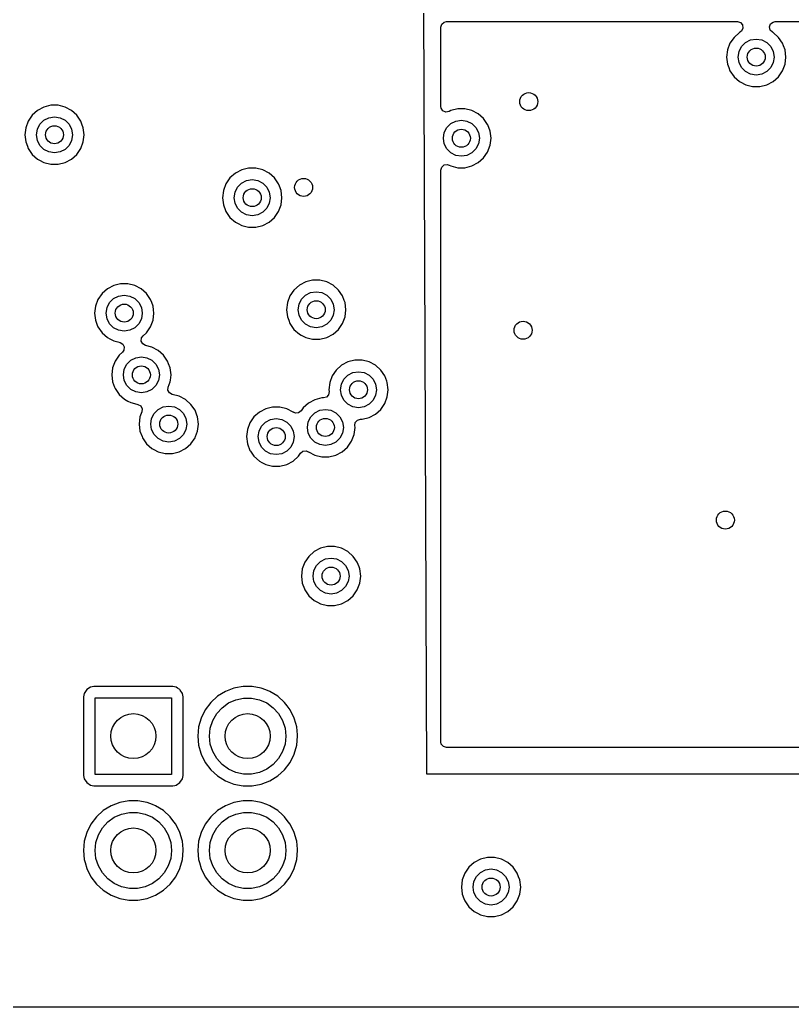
# Model space of a CAD drawing. Extents: x 4.69 to 7.16, y -3.99 to -2.59.
# Drawn here: x 5.881 to 6.557, y -3.987 to -3.123 of the extents above; entities that cross this region are included whole.
import ezdxf

# ---------------------------------------------------------------- set-up
doc = ezdxf.new("R2010")
doc.units = 0
doc.header["$MEASUREMENT"] = 0
doc.layers.add('BLACK', color=7, linetype='CONTINUOUS')

msp = doc.modelspace()

# ---------------------------------------------------------------- linework, layer by layer
at = {"layer": 'BLACK', "linetype": 'CONTINUOUS'}
for p, q in [((6.234, -3.112), (6.23653, -3.783)), ((6.24979, -3.12728), (6.2519, -3.12545)), ((6.2519, -3.12545), (6.25396, -3.125)), ((6.25396, -3.125), (6.50849, -3.125)), ((6.50849, -3.125), (6.51117, -3.12579)), ((6.51117, -3.12579), (6.513, -3.1279)), ((6.53749, -3.12705), (6.5397, -3.12534)), ((6.5397, -3.12534), (6.54151, -3.125)), ((6.54151, -3.125), (6.66604, -3.125)), ((6.249, -3.12996), (6.24979, -3.12728)), ((6.249, -3.19914), (6.249, -3.12996)), ((6.51025, -3.13464), (6.50557, -3.13879)), ((6.51028, -3.13462), (6.51025, -3.13464)), ((6.5108, -3.13435), (6.51028, -3.13462)), ((6.51224, -3.13321), (6.5108, -3.13435)), ((6.5134, -3.13067), (6.51224, -3.13321)), ((6.513, -3.1279), (6.5134, -3.13067)), ((6.53655, -3.12969), (6.53749, -3.12705)), ((6.53719, -3.13241), (6.53655, -3.12969)), ((6.5392, -3.13435), (6.53719, -3.13241)), ((6.53975, -3.13464), (6.5392, -3.13435)), ((6.54443, -3.13879), (6.53975, -3.13464)), ((6.50202, -3.14394), (6.4998, -3.14979)), ((6.50557, -3.13879), (6.50202, -3.14394)), ((6.50202, -3.14394), (6.50202, -3.14394)), ((6.51226, -3.14674), (6.51574, -3.14326)), ((6.51574, -3.14326), (6.52013, -3.14102)), ((6.52013, -3.14102), (6.525, -3.14025)), ((6.525, -3.14025), (6.52987, -3.14102)), ((6.52987, -3.14102), (6.53426, -3.14326)), ((6.53426, -3.14326), (6.53774, -3.14674)), ((6.54798, -3.14394), (6.54443, -3.13879)), ((6.54882, -3.14614), (6.54798, -3.14394)), ((6.4998, -3.14979), (6.49904, -3.156)), ((6.50925, -3.156), (6.51002, -3.15113)), ((6.51002, -3.15113), (6.51226, -3.14674)), ((6.53774, -3.14674), (6.53998, -3.15113)), ((6.53998, -3.15113), (6.54075, -3.156)), ((6.5502, -3.14979), (6.54882, -3.14614)), ((6.55096, -3.156), (6.5502, -3.14979)), ((6.49904, -3.156), (6.49904, -3.156)), ((6.49904, -3.156), (6.4998, -3.16221)), ((6.51002, -3.16087), (6.50925, -3.156)), ((6.51226, -3.16526), (6.51002, -3.16087)), ((6.53998, -3.16087), (6.53774, -3.16526)), ((6.54075, -3.156), (6.53998, -3.16087)), ((6.5502, -3.16221), (6.55096, -3.156)), ((6.55096, -3.156), (6.55096, -3.156)), ((6.4998, -3.16221), (6.50091, -3.16516)), ((6.50091, -3.16516), (6.50202, -3.16806)), ((6.50202, -3.16806), (6.50557, -3.17321)), ((6.51574, -3.16874), (6.51226, -3.16526)), ((6.52013, -3.17098), (6.51574, -3.16874)), ((6.53426, -3.16874), (6.52987, -3.17098)), ((6.53774, -3.16526), (6.53426, -3.16874)), ((6.54443, -3.17321), (6.54798, -3.16806)), ((6.54798, -3.16806), (6.5502, -3.16221)), ((6.5502, -3.16221), (6.5502, -3.16221)), ((6.5502, -3.16221), (6.5502, -3.16221)), ((6.50557, -3.17321), (6.51025, -3.17736)), ((6.51025, -3.17736), (6.51025, -3.17736)), ((6.51025, -3.17736), (6.51025, -3.17736)), ((6.51025, -3.17736), (6.51107, -3.17779)), ((6.51107, -3.17779), (6.5158, -3.18027)), ((6.525, -3.17175), (6.52013, -3.17098)), ((6.52987, -3.17098), (6.525, -3.17175)), ((6.5342, -3.18027), (6.53975, -3.17736)), ((6.53975, -3.17736), (6.54443, -3.17321)), ((6.5158, -3.18027), (6.52187, -3.18177)), ((6.52187, -3.18177), (6.52187, -3.18177)), ((6.52187, -3.18177), (6.52813, -3.18177)), ((6.52813, -3.18177), (6.5342, -3.18027)), ((6.52813, -3.18177), (6.52813, -3.18177)), ((5.89625, -3.20264), (5.89157, -3.20679)), ((5.9018, -3.19973), (5.89625, -3.20264)), ((5.89625, -3.20264), (5.89625, -3.20264)), ((5.90787, -3.19823), (5.9018, -3.19973)), ((5.9018, -3.19973), (5.9018, -3.19973)), ((5.91413, -3.19823), (5.90787, -3.19823)), ((5.90787, -3.19823), (5.90787, -3.19823)), ((5.9202, -3.19973), (5.91413, -3.19823)), ((5.91413, -3.19823), (5.91413, -3.19823)), ((5.92575, -3.20264), (5.9202, -3.19973)), ((5.9202, -3.19973), (5.9202, -3.19973)), ((5.9202, -3.19973), (5.9202, -3.19973)), ((5.9202, -3.19973), (5.9202, -3.19973)), ((5.9202, -3.19973), (5.9202, -3.19973)), ((5.93043, -3.20679), (5.92575, -3.20264)), ((5.92575, -3.20264), (5.92575, -3.20264)), ((5.92575, -3.20264), (5.92575, -3.20264)), ((6.24928, -3.2008), (6.249, -3.19914)), ((6.25092, -3.20306), (6.24928, -3.2008)), ((6.25353, -3.20408), (6.25092, -3.20306)), ((6.25627, -3.20353), (6.25353, -3.20408)), ((6.2578, -3.20273), (6.25627, -3.20353)), ((6.26387, -3.20123), (6.2578, -3.20273)), ((6.2578, -3.20273), (6.2578, -3.20273)), ((6.27013, -3.20123), (6.26387, -3.20123)), ((6.26387, -3.20123), (6.26387, -3.20123)), ((6.2762, -3.20273), (6.27013, -3.20123)), ((6.27013, -3.20123), (6.27013, -3.20123)), ((6.28175, -3.20564), (6.2762, -3.20273)), ((6.2762, -3.20273), (6.2762, -3.20273)), ((6.2762, -3.20273), (6.2762, -3.20273)), ((6.2762, -3.20273), (6.2762, -3.20273)), ((6.2762, -3.20273), (6.2762, -3.20273)), ((5.88802, -3.21194), (5.8858, -3.21779)), ((5.89157, -3.20679), (5.88802, -3.21194)), ((5.88802, -3.21194), (5.88802, -3.21194)), ((5.89826, -3.21474), (5.90174, -3.21126)), ((5.90174, -3.21126), (5.90613, -3.20902)), ((5.90613, -3.20902), (5.911, -3.20825)), ((5.911, -3.20825), (5.91587, -3.20902)), ((5.91587, -3.20902), (5.92026, -3.21126)), ((5.92026, -3.21126), (5.92374, -3.21474)), ((5.93398, -3.21194), (5.93043, -3.20679)), ((5.93502, -3.21466), (5.93398, -3.21194)), ((6.25774, -3.21426), (6.26213, -3.21202)), ((6.26213, -3.21202), (6.267, -3.21125)), ((6.267, -3.21125), (6.27187, -3.21202)), ((6.27187, -3.21202), (6.27626, -3.21426)), ((6.28643, -3.20979), (6.28175, -3.20564)), ((6.28175, -3.20564), (6.28175, -3.20564)), ((6.28175, -3.20564), (6.28175, -3.20564)), ((6.28998, -3.21494), (6.28643, -3.20979)), ((5.8858, -3.21779), (5.88504, -3.224)), ((5.89525, -3.224), (5.89602, -3.21913)), ((5.89602, -3.21913), (5.89826, -3.21474)), ((5.92374, -3.21474), (5.92598, -3.21913)), ((5.92598, -3.21913), (5.92675, -3.224)), ((5.9362, -3.21779), (5.93502, -3.21466)), ((5.93696, -3.224), (5.9362, -3.21779)), ((6.25202, -3.22213), (6.25426, -3.21774)), ((6.25426, -3.21774), (6.25774, -3.21426)), ((6.27626, -3.21426), (6.27974, -3.21774)), ((6.27974, -3.21774), (6.28198, -3.22213)), ((6.29016, -3.21541), (6.28998, -3.21494)), ((6.2922, -3.22079), (6.29016, -3.21541)), ((6.29296, -3.227), (6.2922, -3.22079)), ((5.88504, -3.224), (5.88504, -3.224)), ((5.88504, -3.224), (5.8858, -3.23021)), ((5.8858, -3.23021), (5.88726, -3.23408)), ((5.89602, -3.22887), (5.89525, -3.224)), ((5.89826, -3.23326), (5.89602, -3.22887)), ((5.92598, -3.22887), (5.92374, -3.23326)), ((5.92675, -3.224), (5.92598, -3.22887)), ((5.93398, -3.23606), (5.9362, -3.23021)), ((5.9362, -3.23021), (5.93696, -3.224)), ((5.9362, -3.23021), (5.9362, -3.23021)), ((5.9362, -3.23021), (5.9362, -3.23021)), ((5.93696, -3.224), (5.93696, -3.224)), ((6.25125, -3.227), (6.25202, -3.22213)), ((6.25202, -3.23187), (6.25125, -3.227)), ((6.28198, -3.22213), (6.28275, -3.227)), ((6.28275, -3.227), (6.28198, -3.23187)), ((6.2922, -3.23321), (6.29296, -3.227)), ((6.29296, -3.227), (6.29296, -3.227)), ((5.88726, -3.23408), (5.88802, -3.23606)), ((5.88802, -3.23606), (5.89157, -3.24121)), ((5.90174, -3.23674), (5.89826, -3.23326)), ((5.90613, -3.23898), (5.90174, -3.23674)), ((5.911, -3.23975), (5.90613, -3.23898)), ((5.91587, -3.23898), (5.911, -3.23975)), ((5.92026, -3.23674), (5.91587, -3.23898)), ((5.92374, -3.23326), (5.92026, -3.23674)), ((5.93043, -3.24121), (5.93398, -3.23606)), ((6.25426, -3.23626), (6.25202, -3.23187)), ((6.25774, -3.23974), (6.25426, -3.23626)), ((6.27974, -3.23626), (6.27626, -3.23974)), ((6.28198, -3.23187), (6.27974, -3.23626)), ((6.28643, -3.24421), (6.28998, -3.23906)), ((6.28998, -3.23906), (6.2922, -3.23321)), ((6.2922, -3.23321), (6.2922, -3.23321)), ((6.2922, -3.23321), (6.2922, -3.23321)), ((5.89157, -3.24121), (5.89625, -3.24536)), ((5.89625, -3.24536), (5.89625, -3.24536)), ((5.89625, -3.24536), (5.89625, -3.24536)), ((5.89625, -3.24536), (5.89792, -3.24623)), ((5.89792, -3.24623), (5.9018, -3.24827)), ((5.9202, -3.24827), (5.92575, -3.24536)), ((5.92575, -3.24536), (5.93043, -3.24121)), ((6.26213, -3.24198), (6.25774, -3.23974)), ((6.267, -3.24275), (6.26213, -3.24198)), ((6.27187, -3.24198), (6.267, -3.24275)), ((6.27626, -3.23974), (6.27187, -3.24198)), ((6.28175, -3.24836), (6.28643, -3.24421)), ((5.9018, -3.24827), (5.90787, -3.24977)), ((5.90787, -3.24977), (5.90787, -3.24977)), ((5.90787, -3.24977), (5.91413, -3.24977)), ((5.91413, -3.24977), (5.9202, -3.24827)), ((5.91413, -3.24977), (5.91413, -3.24977)), ((6.0748, -3.25473), (6.06925, -3.25764)), ((6.08087, -3.25323), (6.0748, -3.25473)), ((6.0748, -3.25473), (6.0748, -3.25473)), ((6.08713, -3.25323), (6.08087, -3.25323)), ((6.08087, -3.25323), (6.08087, -3.25323)), ((6.0932, -3.25473), (6.08713, -3.25323)), ((6.08713, -3.25323), (6.08713, -3.25323)), ((6.09875, -3.25764), (6.0932, -3.25473)), ((6.0932, -3.25473), (6.0932, -3.25473)), ((6.0932, -3.25473), (6.0932, -3.25473)), ((6.0932, -3.25473), (6.0932, -3.25473)), ((6.0932, -3.25473), (6.0932, -3.25473)), ((6.249, -3.25486), (6.24979, -3.25218)), ((6.249, -3.75504), (6.249, -3.25486)), ((6.24979, -3.25218), (6.2519, -3.25035)), ((6.2519, -3.25035), (6.25467, -3.24995)), ((6.25467, -3.24995), (6.25627, -3.25047)), ((6.25627, -3.25047), (6.2578, -3.25127)), ((6.2578, -3.25127), (6.26387, -3.25277)), ((6.26387, -3.25277), (6.26387, -3.25277)), ((6.26387, -3.25277), (6.27013, -3.25277)), ((6.27013, -3.25277), (6.2762, -3.25127)), ((6.27013, -3.25277), (6.27013, -3.25277)), ((6.2762, -3.25127), (6.28175, -3.24836)), ((6.06457, -3.26179), (6.06102, -3.26694)), ((6.06925, -3.25764), (6.06457, -3.26179)), ((6.06925, -3.25764), (6.06925, -3.25764)), ((6.07474, -3.26626), (6.07913, -3.26402)), ((6.07913, -3.26402), (6.084, -3.26325)), ((6.084, -3.26325), (6.08887, -3.26402)), ((6.08887, -3.26402), (6.09326, -3.26626)), ((6.10343, -3.26179), (6.09875, -3.25764)), ((6.09875, -3.25764), (6.09875, -3.25764)), ((6.09875, -3.25764), (6.09875, -3.25764)), ((6.10698, -3.26694), (6.10343, -3.26179)), ((6.0588, -3.27279), (6.05804, -3.279)), ((6.06102, -3.26694), (6.0588, -3.27279)), ((6.06102, -3.26694), (6.06102, -3.26694)), ((6.06902, -3.27413), (6.07126, -3.26974)), ((6.07126, -3.26974), (6.07474, -3.26626)), ((6.09326, -3.26626), (6.09674, -3.26974)), ((6.09674, -3.26974), (6.09898, -3.27413)), ((6.10775, -3.26896), (6.10698, -3.26694)), ((6.1092, -3.27279), (6.10775, -3.26896)), ((6.10996, -3.279), (6.1092, -3.27279)), ((6.05804, -3.279), (6.05804, -3.279)), ((6.05804, -3.279), (6.0588, -3.28521)), ((6.06825, -3.279), (6.06902, -3.27413)), ((6.06902, -3.28387), (6.06825, -3.279)), ((6.09898, -3.27413), (6.09975, -3.279)), ((6.09975, -3.279), (6.09898, -3.28387)), ((6.1092, -3.28521), (6.10996, -3.279)), ((6.10996, -3.279), (6.10996, -3.279)), ((6.0588, -3.28521), (6.06071, -3.29026)), ((6.06071, -3.29026), (6.06102, -3.29106)), ((6.06102, -3.29106), (6.06457, -3.29621)), ((6.07126, -3.28826), (6.06902, -3.28387)), ((6.07474, -3.29174), (6.07126, -3.28826)), ((6.09674, -3.28826), (6.09326, -3.29174)), ((6.09898, -3.28387), (6.09674, -3.28826)), ((6.10343, -3.29621), (6.10698, -3.29106)), ((6.10698, -3.29106), (6.1092, -3.28521)), ((6.1092, -3.28521), (6.1092, -3.28521)), ((6.1092, -3.28521), (6.1092, -3.28521)), ((6.06457, -3.29621), (6.06925, -3.30036)), ((6.07913, -3.29398), (6.07474, -3.29174)), ((6.084, -3.29475), (6.07913, -3.29398)), ((6.08887, -3.29398), (6.084, -3.29475)), ((6.09326, -3.29174), (6.08887, -3.29398)), ((6.09875, -3.30036), (6.10343, -3.29621)), ((6.06925, -3.30036), (6.06925, -3.30036)), ((6.06925, -3.30036), (6.06925, -3.30036)), ((6.06925, -3.30036), (6.07169, -3.30164)), ((6.07169, -3.30164), (6.0748, -3.30327)), ((6.0748, -3.30327), (6.08087, -3.30477)), ((6.08087, -3.30477), (6.08087, -3.30477)), ((6.08087, -3.30477), (6.08713, -3.30477)), ((6.08713, -3.30477), (6.0932, -3.30327)), ((6.08713, -3.30477), (6.08713, -3.30477)), ((6.0932, -3.30327), (6.09875, -3.30036)), ((6.13687, -3.35123), (6.1308, -3.35273)), ((6.14313, -3.35123), (6.13687, -3.35123)), ((6.13687, -3.35123), (6.13687, -3.35123)), ((6.1492, -3.35273), (6.14313, -3.35123)), ((6.14313, -3.35123), (6.14313, -3.35123)), ((5.95727, -3.35864), (5.95258, -3.36279)), ((5.96281, -3.35573), (5.95727, -3.35864)), ((5.95727, -3.35864), (5.95727, -3.35864)), ((5.96888, -3.35423), (5.96281, -3.35573)), ((5.96281, -3.35573), (5.96281, -3.35573)), ((5.97514, -3.35423), (5.96888, -3.35423)), ((5.96888, -3.35423), (5.96888, -3.35423)), ((5.98122, -3.35573), (5.97514, -3.35423)), ((5.97514, -3.35423), (5.97514, -3.35423)), ((5.98676, -3.35864), (5.98122, -3.35573)), ((5.98122, -3.35573), (5.98122, -3.35573)), ((5.98122, -3.35573), (5.98122, -3.35573)), ((5.98122, -3.35573), (5.98122, -3.35573)), ((5.98122, -3.35573), (5.98122, -3.35573)), ((5.99144, -3.36279), (5.98676, -3.35864)), ((5.98676, -3.35864), (5.98676, -3.35864)), ((5.98676, -3.35864), (5.98676, -3.35864)), ((6.12057, -3.35979), (6.11702, -3.36494)), ((6.12525, -3.35564), (6.12057, -3.35979)), ((6.1308, -3.35273), (6.12525, -3.35564)), ((6.12525, -3.35564), (6.12525, -3.35564)), ((6.1308, -3.35273), (6.1308, -3.35273)), ((6.15475, -3.35564), (6.1492, -3.35273)), ((6.1492, -3.35273), (6.1492, -3.35273)), ((6.1492, -3.35273), (6.1492, -3.35273)), ((6.1492, -3.35273), (6.1492, -3.35273)), ((6.1492, -3.35273), (6.1492, -3.35273)), ((6.15943, -3.35979), (6.15475, -3.35564)), ((6.15475, -3.35564), (6.15475, -3.35564)), ((6.15475, -3.35564), (6.15475, -3.35564)), ((6.16298, -3.36494), (6.15943, -3.35979)), ((5.94903, -3.36794), (5.94681, -3.37379)), ((5.95258, -3.36279), (5.94903, -3.36794)), ((5.94903, -3.36794), (5.94903, -3.36794)), ((5.95927, -3.37074), (5.96276, -3.36726)), ((5.96276, -3.36726), (5.96715, -3.36502)), ((5.96715, -3.36502), (5.97201, -3.36425)), ((5.97201, -3.36425), (5.97688, -3.36502)), ((5.97688, -3.36502), (5.98127, -3.36726)), ((5.98127, -3.36726), (5.98475, -3.37074)), ((5.995, -3.36794), (5.99144, -3.36279)), ((5.99608, -3.37079), (5.995, -3.36794)), ((6.11702, -3.36494), (6.1148, -3.37079)), ((6.11702, -3.36494), (6.11702, -3.36494)), ((6.12502, -3.37213), (6.12726, -3.36774)), ((6.12726, -3.36774), (6.13074, -3.36426)), ((6.13074, -3.36426), (6.13513, -3.36202)), ((6.13513, -3.36202), (6.14, -3.36125)), ((6.14, -3.36125), (6.14487, -3.36202)), ((6.14487, -3.36202), (6.14926, -3.36426)), ((6.14926, -3.36426), (6.15274, -3.36774)), ((6.15274, -3.36774), (6.15498, -3.37213)), ((6.16446, -3.36883), (6.16298, -3.36494)), ((6.1652, -3.37079), (6.16446, -3.36883)), ((5.94681, -3.37379), (5.94605, -3.38)), ((5.95626, -3.38), (5.95703, -3.37513)), ((5.95703, -3.37513), (5.95927, -3.37074)), ((5.98475, -3.37074), (5.98699, -3.37513)), ((5.98699, -3.37513), (5.98776, -3.38)), ((5.99721, -3.37379), (5.99608, -3.37079)), ((5.9976, -3.377), (5.99721, -3.37379)), ((5.99797, -3.38), (5.9976, -3.377)), ((6.1148, -3.37079), (6.11404, -3.377)), ((6.11404, -3.377), (6.11404, -3.377)), ((6.11404, -3.377), (6.1148, -3.38321)), ((6.12425, -3.377), (6.12502, -3.37213)), ((6.12502, -3.38187), (6.12425, -3.377)), ((6.15498, -3.37213), (6.15575, -3.377)), ((6.15575, -3.377), (6.15498, -3.38187)), ((6.16596, -3.377), (6.1652, -3.37079)), ((6.1652, -3.38321), (6.16596, -3.377)), ((6.16596, -3.377), (6.16596, -3.377)), ((5.94605, -3.38), (5.94605, -3.38)), ((5.94605, -3.38), (5.94681, -3.38621)), ((5.95703, -3.38487), (5.95626, -3.38)), ((5.95927, -3.38926), (5.95703, -3.38487)), ((5.98699, -3.38487), (5.98475, -3.38926)), ((5.98776, -3.38), (5.98699, -3.38487)), ((5.99721, -3.38621), (5.99797, -3.38)), ((5.99797, -3.38), (5.99797, -3.38)), ((6.1148, -3.38321), (6.11593, -3.38621)), ((6.12726, -3.38626), (6.12502, -3.38187)), ((6.15498, -3.38187), (6.15274, -3.38626)), ((6.16298, -3.38906), (6.1652, -3.38321)), ((6.1652, -3.38321), (6.1652, -3.38321)), ((6.1652, -3.38321), (6.1652, -3.38321)), ((5.94681, -3.38621), (5.94872, -3.39126)), ((5.94872, -3.39126), (5.94903, -3.39206)), ((5.94903, -3.39206), (5.95258, -3.39721)), ((5.96276, -3.39274), (5.95927, -3.38926)), ((5.96715, -3.39498), (5.96276, -3.39274)), ((5.98127, -3.39274), (5.97688, -3.39498)), ((5.98475, -3.38926), (5.98127, -3.39274)), ((5.99144, -3.39721), (5.995, -3.39206)), ((5.995, -3.39206), (5.99721, -3.38621)), ((5.99721, -3.38621), (5.99721, -3.38621)), ((5.99721, -3.38621), (5.99721, -3.38621)), ((6.11593, -3.38621), (6.11702, -3.38906)), ((6.11702, -3.38906), (6.12057, -3.39421)), ((6.12057, -3.39421), (6.12525, -3.39836)), ((6.13074, -3.38974), (6.12726, -3.38626)), ((6.13513, -3.39198), (6.13074, -3.38974)), ((6.14, -3.39275), (6.13513, -3.39198)), ((6.14487, -3.39198), (6.14, -3.39275)), ((6.14926, -3.38974), (6.14487, -3.39198)), ((6.15274, -3.38626), (6.14926, -3.38974)), ((6.15475, -3.39836), (6.15943, -3.39421)), ((6.15943, -3.39421), (6.16298, -3.38906)), ((5.95258, -3.39721), (5.95727, -3.40136)), ((5.95727, -3.40136), (5.95727, -3.40136)), ((5.95727, -3.40136), (5.95727, -3.40136)), ((5.95727, -3.40136), (5.95945, -3.40251)), ((5.95945, -3.40251), (5.96281, -3.40427)), ((5.97201, -3.39575), (5.96715, -3.39498)), ((5.97688, -3.39498), (5.97201, -3.39575)), ((5.98691, -3.40445), (5.98719, -3.40167)), ((5.98719, -3.40167), (5.9885, -3.39982)), ((5.9885, -3.39982), (5.99144, -3.39721)), ((6.12525, -3.39836), (6.12525, -3.39836)), ((6.12525, -3.39836), (6.12525, -3.39836)), ((6.12525, -3.39836), (6.12679, -3.39917)), ((6.12679, -3.39917), (6.1308, -3.40127)), ((6.1308, -3.40127), (6.13687, -3.40277)), ((6.13687, -3.40277), (6.13687, -3.40277)), ((6.13687, -3.40277), (6.14313, -3.40277)), ((6.14313, -3.40277), (6.1492, -3.40127)), ((6.14313, -3.40277), (6.14313, -3.40277)), ((6.1492, -3.40127), (6.15475, -3.39836)), ((5.96281, -3.40427), (5.96655, -3.40519)), ((5.96655, -3.40519), (5.96841, -3.40565)), ((5.96841, -3.40565), (5.97083, -3.40706)), ((5.97083, -3.40706), (5.9721, -3.40955)), ((5.9721, -3.40955), (5.97182, -3.41233)), ((5.98819, -3.40694), (5.98691, -3.40445)), ((5.9906, -3.40835), (5.98819, -3.40694)), ((5.9962, -3.40973), (5.9906, -3.40835)), ((6.00175, -3.41264), (5.9962, -3.40973)), ((5.9962, -3.40973), (5.9962, -3.40973)), ((5.9962, -3.40973), (5.9962, -3.40973)), ((5.9962, -3.40973), (5.9962, -3.40973)), ((5.9962, -3.40973), (5.9962, -3.40973)), ((5.96757, -3.41679), (5.96402, -3.42194)), ((5.97051, -3.41418), (5.96757, -3.41679)), ((5.96757, -3.41679), (5.96757, -3.41679)), ((5.97182, -3.41233), (5.97051, -3.41418)), ((5.97774, -3.42126), (5.98213, -3.41902)), ((5.98213, -3.41902), (5.987, -3.41825)), ((5.987, -3.41825), (5.99187, -3.41902)), ((5.99187, -3.41902), (5.99626, -3.42126)), ((6.00643, -3.41679), (6.00175, -3.41264)), ((6.00175, -3.41264), (6.00175, -3.41264)), ((6.00175, -3.41264), (6.00175, -3.41264)), ((6.00998, -3.42194), (6.00643, -3.41679)), ((5.9618, -3.42779), (5.96104, -3.434)), ((5.96402, -3.42194), (5.9618, -3.42779)), ((5.96402, -3.42194), (5.96402, -3.42194)), ((5.97125, -3.434), (5.97202, -3.42913)), ((5.97202, -3.42913), (5.97426, -3.42474)), ((5.97426, -3.42474), (5.97774, -3.42126)), ((5.99626, -3.42126), (5.99974, -3.42474)), ((5.99974, -3.42474), (6.00198, -3.42913)), ((6.00198, -3.42913), (6.00275, -3.434)), ((6.01085, -3.42422), (6.00998, -3.42194)), ((6.0122, -3.42779), (6.01085, -3.42422)), ((6.01296, -3.434), (6.0122, -3.42779)), ((6.16225, -3.42564), (6.15757, -3.42979)), ((6.1678, -3.42273), (6.16225, -3.42564)), ((6.16225, -3.42564), (6.16225, -3.42564)), ((6.17387, -3.42123), (6.1678, -3.42273)), ((6.1678, -3.42273), (6.1678, -3.42273)), ((6.18013, -3.42123), (6.17387, -3.42123)), ((6.17387, -3.42123), (6.17387, -3.42123)), ((6.1862, -3.42273), (6.18013, -3.42123)), ((6.18013, -3.42123), (6.18013, -3.42123)), ((6.19175, -3.42564), (6.1862, -3.42273)), ((6.1862, -3.42273), (6.1862, -3.42273)), ((6.1862, -3.42273), (6.1862, -3.42273)), ((6.1862, -3.42273), (6.1862, -3.42273)), ((6.1862, -3.42273), (6.1862, -3.42273)), ((6.19643, -3.42979), (6.19175, -3.42564)), ((6.19175, -3.42564), (6.19175, -3.42564)), ((6.19175, -3.42564), (6.19175, -3.42564)), ((5.96104, -3.434), (5.96104, -3.434)), ((5.96104, -3.434), (5.9618, -3.44021)), ((5.97202, -3.43887), (5.97125, -3.434)), ((6.00275, -3.434), (6.00198, -3.43887)), ((6.01239, -3.43866), (6.01296, -3.434)), ((6.01296, -3.434), (6.01296, -3.434)), ((6.15402, -3.43494), (6.1518, -3.44079)), ((6.15757, -3.42979), (6.15402, -3.43494)), ((6.15402, -3.43494), (6.15402, -3.43494)), ((6.16202, -3.44213), (6.16426, -3.43774)), ((6.16426, -3.43774), (6.16774, -3.43426)), ((6.16774, -3.43426), (6.17213, -3.43202)), ((6.17213, -3.43202), (6.177, -3.43125)), ((6.177, -3.43125), (6.18187, -3.43202)), ((6.18187, -3.43202), (6.18626, -3.43426)), ((6.18626, -3.43426), (6.18974, -3.43774)), ((6.18974, -3.43774), (6.19198, -3.44213)), ((6.19998, -3.43494), (6.19643, -3.42979)), ((6.20167, -3.43938), (6.19998, -3.43494)), ((5.9618, -3.44021), (5.96347, -3.44462)), ((5.96347, -3.44462), (5.96402, -3.44606)), ((5.96402, -3.44606), (5.96757, -3.45121)), ((5.97426, -3.44326), (5.97202, -3.43887)), ((5.97774, -3.44674), (5.97426, -3.44326)), ((5.99974, -3.44326), (5.99626, -3.44674)), ((6.00198, -3.43887), (5.99974, -3.44326)), ((6.01029, -3.4473), (6.01053, -3.44462)), ((6.01053, -3.44462), (6.0122, -3.44021)), ((6.0122, -3.44021), (6.01239, -3.43866)), ((6.1518, -3.44079), (6.15104, -3.447)), ((6.16125, -3.447), (6.16202, -3.44213)), ((6.19198, -3.44213), (6.19275, -3.447)), ((6.2022, -3.44079), (6.20167, -3.43938)), ((6.20296, -3.447), (6.2022, -3.44079)), ((5.96757, -3.45121), (5.97225, -3.45536)), ((5.98213, -3.44898), (5.97774, -3.44674)), ((5.987, -3.44975), (5.98213, -3.44898)), ((5.99187, -3.44898), (5.987, -3.44975)), ((5.99626, -3.44674), (5.99187, -3.44898)), ((6.01157, -3.44979), (6.01029, -3.4473)), ((6.01398, -3.4512), (6.01157, -3.44979)), ((6.0202, -3.45273), (6.01398, -3.4512)), ((6.02575, -3.45564), (6.0202, -3.45273)), ((6.0202, -3.45273), (6.0202, -3.45273)), ((6.0202, -3.45273), (6.0202, -3.45273)), ((6.0202, -3.45273), (6.0202, -3.45273)), ((6.0202, -3.45273), (6.0202, -3.45273)), ((6.14487, -3.45423), (6.1388, -3.45573)), ((6.14632, -3.45423), (6.14487, -3.45423)), ((6.14891, -3.4535), (6.14632, -3.45423)), ((6.15079, -3.45143), (6.14891, -3.4535)), ((6.15125, -3.44867), (6.15079, -3.45143)), ((6.15104, -3.447), (6.15104, -3.447)), ((6.15104, -3.447), (6.15125, -3.44867)), ((6.16202, -3.45187), (6.16125, -3.447)), ((6.16426, -3.45626), (6.16202, -3.45187)), ((6.19198, -3.45187), (6.18974, -3.45626)), ((6.19275, -3.447), (6.19198, -3.45187)), ((6.19998, -3.45906), (6.2022, -3.45321)), ((6.2022, -3.45321), (6.20296, -3.447)), ((6.2022, -3.45321), (6.2022, -3.45321)), ((6.2022, -3.45321), (6.2022, -3.45321)), ((6.20296, -3.447), (6.20296, -3.447)), ((5.97225, -3.45536), (5.97225, -3.45536)), ((5.97225, -3.45536), (5.97225, -3.45536)), ((5.97225, -3.45536), (5.9752, -3.45691)), ((5.9752, -3.45691), (5.9778, -3.45827)), ((5.9778, -3.45827), (5.98101, -3.45906)), ((5.98101, -3.45906), (5.98402, -3.4598)), ((5.98402, -3.4598), (5.98643, -3.46121)), ((5.98643, -3.46121), (5.98771, -3.4637)), ((5.98771, -3.4637), (5.98747, -3.46638)), ((6.00174, -3.46426), (6.00613, -3.46202)), ((6.00613, -3.46202), (6.011, -3.46125)), ((6.011, -3.46125), (6.01587, -3.46202)), ((6.01587, -3.46202), (6.02026, -3.46426)), ((6.03043, -3.45979), (6.02575, -3.45564)), ((6.02575, -3.45564), (6.02575, -3.45564)), ((6.02575, -3.45564), (6.02575, -3.45564)), ((6.03398, -3.46494), (6.03043, -3.45979)), ((6.0958, -3.46373), (6.09025, -3.46664)), ((6.10187, -3.46223), (6.0958, -3.46373)), ((6.0958, -3.46373), (6.0958, -3.46373)), ((6.10813, -3.46223), (6.10187, -3.46223)), ((6.10187, -3.46223), (6.10187, -3.46223)), ((6.1142, -3.46373), (6.10813, -3.46223)), ((6.10813, -3.46223), (6.10813, -3.46223)), ((6.11975, -3.46664), (6.1142, -3.46373)), ((6.12857, -3.46279), (6.12674, -3.46544)), ((6.13325, -3.45864), (6.12857, -3.46279)), ((6.1388, -3.45573), (6.13325, -3.45864)), ((6.13325, -3.45864), (6.13325, -3.45864)), ((6.1388, -3.45573), (6.1388, -3.45573)), ((6.16774, -3.45974), (6.16426, -3.45626)), ((6.17213, -3.46198), (6.16774, -3.45974)), ((6.177, -3.46275), (6.17213, -3.46198)), ((6.18187, -3.46198), (6.177, -3.46275)), ((6.18626, -3.45974), (6.18187, -3.46198)), ((6.18974, -3.45626), (6.18626, -3.45974)), ((6.19643, -3.46421), (6.19998, -3.45906)), ((5.9858, -3.47079), (5.98504, -3.477)), ((5.98747, -3.46638), (5.9858, -3.47079)), ((5.99525, -3.477), (5.99602, -3.47213)), ((5.99602, -3.47213), (5.99826, -3.46774)), ((5.99826, -3.46774), (6.00174, -3.46426)), ((6.02026, -3.46426), (6.02374, -3.46774)), ((6.02374, -3.46774), (6.02598, -3.47213)), ((6.02598, -3.47213), (6.02675, -3.477)), ((6.03567, -3.46938), (6.03398, -3.46494)), ((6.0362, -3.47079), (6.03567, -3.46938)), ((6.03696, -3.477), (6.0362, -3.47079)), ((6.08557, -3.47079), (6.08202, -3.47594)), ((6.09025, -3.46664), (6.08557, -3.47079)), ((6.09025, -3.46664), (6.09025, -3.46664)), ((6.10013, -3.47302), (6.105, -3.47225)), ((6.105, -3.47225), (6.10987, -3.47302)), ((6.11984, -3.4667), (6.11975, -3.46664)), ((6.11998, -3.46676), (6.11984, -3.4667)), ((6.12001, -3.46678), (6.11998, -3.46676)), ((6.12179, -3.46751), (6.12001, -3.46677)), ((6.12001, -3.46677), (6.12001, -3.46678)), ((6.12457, -3.4672), (6.12179, -3.46751)), ((6.12674, -3.46544), (6.12457, -3.4672)), ((6.13302, -3.47513), (6.13526, -3.47074)), ((6.13526, -3.47074), (6.13874, -3.46726)), ((6.13874, -3.46726), (6.14313, -3.46502)), ((6.14313, -3.46502), (6.148, -3.46425)), ((6.148, -3.46425), (6.15287, -3.46502)), ((6.15287, -3.46502), (6.15726, -3.46726)), ((6.15726, -3.46726), (6.16074, -3.47074)), ((6.16074, -3.47074), (6.16298, -3.47513)), ((6.18013, -3.47277), (6.1862, -3.47127)), ((6.1862, -3.47127), (6.19175, -3.46836)), ((6.19175, -3.46836), (6.19643, -3.46421)), ((5.98504, -3.477), (5.98504, -3.477)), ((5.98504, -3.477), (5.9858, -3.48321)), ((5.99602, -3.48187), (5.99525, -3.477)), ((6.02675, -3.477), (6.02598, -3.48187)), ((6.0362, -3.48321), (6.03696, -3.477)), ((6.03696, -3.477), (6.03696, -3.477)), ((6.08202, -3.47594), (6.0798, -3.48179)), ((6.08202, -3.47594), (6.08202, -3.47594)), ((6.09002, -3.48313), (6.09226, -3.47874)), ((6.09226, -3.47874), (6.09574, -3.47526)), ((6.09574, -3.47526), (6.10013, -3.47302)), ((6.10987, -3.47302), (6.11426, -3.47526)), ((6.11426, -3.47526), (6.11774, -3.47874)), ((6.11774, -3.47874), (6.11998, -3.48313)), ((6.13225, -3.48), (6.13302, -3.47513)), ((6.13302, -3.48487), (6.13225, -3.48)), ((6.16298, -3.47513), (6.16375, -3.48)), ((6.16375, -3.48), (6.16298, -3.48487)), ((6.1732, -3.48621), (6.17396, -3.48)), ((6.17375, -3.47833), (6.17421, -3.47557)), ((6.17396, -3.48), (6.17375, -3.47833)), ((6.17396, -3.48), (6.17396, -3.48)), ((6.17421, -3.47557), (6.17609, -3.4735)), ((6.17609, -3.4735), (6.17868, -3.47277)), ((6.17868, -3.47277), (6.18013, -3.47277)), ((6.18013, -3.47277), (6.18013, -3.47277)), ((5.9858, -3.48321), (5.98761, -3.488)), ((5.98761, -3.488), (5.98802, -3.48906)), ((5.98802, -3.48906), (5.99157, -3.49421)), ((5.99826, -3.48626), (5.99602, -3.48187)), ((6.00174, -3.48974), (5.99826, -3.48626)), ((6.00613, -3.49198), (6.00174, -3.48974)), ((6.02026, -3.48974), (6.01587, -3.49198)), ((6.02374, -3.48626), (6.02026, -3.48974)), ((6.02598, -3.48187), (6.02374, -3.48626)), ((6.03043, -3.49421), (6.03398, -3.48906)), ((6.03398, -3.48906), (6.03439, -3.488)), ((6.03439, -3.488), (6.0362, -3.48321)), ((6.0362, -3.48321), (6.0362, -3.48321)), ((6.0362, -3.48321), (6.0362, -3.48321)), ((6.0798, -3.48179), (6.07904, -3.488)), ((6.07904, -3.488), (6.07904, -3.488)), ((6.07904, -3.488), (6.0798, -3.49421)), ((6.08925, -3.488), (6.09002, -3.48313)), ((6.09002, -3.49287), (6.08925, -3.488)), ((6.11998, -3.48313), (6.12075, -3.488)), ((6.12075, -3.488), (6.11998, -3.49287)), ((6.13526, -3.48926), (6.13302, -3.48487)), ((6.13874, -3.49274), (6.13526, -3.48926)), ((6.16074, -3.48926), (6.15726, -3.49274)), ((6.16298, -3.48487), (6.16074, -3.48926)), ((6.17098, -3.49206), (6.1732, -3.48621)), ((6.1732, -3.48621), (6.1732, -3.48621)), ((6.1732, -3.48621), (6.1732, -3.48621)), ((5.99157, -3.49421), (5.99625, -3.49836)), ((5.99625, -3.49836), (5.99625, -3.49836)), ((5.99625, -3.49836), (5.99625, -3.49836)), ((5.99625, -3.49836), (5.99805, -3.49931)), ((6.011, -3.49275), (6.00613, -3.49198)), ((6.01587, -3.49198), (6.011, -3.49275)), ((6.0202, -3.50127), (6.02575, -3.49836)), ((6.02575, -3.49836), (6.03043, -3.49421)), ((6.0798, -3.49421), (6.08202, -3.50006)), ((6.09226, -3.49726), (6.09002, -3.49287)), ((6.09574, -3.50074), (6.09226, -3.49726)), ((6.11774, -3.49726), (6.11426, -3.50074)), ((6.11998, -3.49287), (6.11774, -3.49726)), ((6.14313, -3.49498), (6.13874, -3.49274)), ((6.148, -3.49575), (6.14313, -3.49498)), ((6.15287, -3.49498), (6.148, -3.49575)), ((6.15726, -3.49274), (6.15287, -3.49498)), ((6.16275, -3.50136), (6.16743, -3.49721)), ((6.16743, -3.49721), (6.17098, -3.49206)), ((5.99805, -3.49931), (6.0018, -3.50127)), ((6.0018, -3.50127), (6.00787, -3.50277)), ((6.00787, -3.50277), (6.00787, -3.50277)), ((6.00787, -3.50277), (6.01413, -3.50277)), ((6.01413, -3.50277), (6.0202, -3.50127)), ((6.01413, -3.50277), (6.01413, -3.50277)), ((6.08202, -3.50006), (6.08202, -3.50006)), ((6.08202, -3.50006), (6.08253, -3.5008)), ((6.08253, -3.5008), (6.08557, -3.50521)), ((6.08557, -3.50521), (6.09025, -3.50936)), ((6.10013, -3.50298), (6.09574, -3.50074)), ((6.105, -3.50375), (6.10013, -3.50298)), ((6.10987, -3.50298), (6.105, -3.50375)), ((6.11426, -3.50074), (6.10987, -3.50298)), ((6.11975, -3.50936), (6.12443, -3.50521)), ((6.12443, -3.50521), (6.12626, -3.50256)), ((6.12626, -3.50256), (6.12843, -3.5008)), ((6.12843, -3.5008), (6.13121, -3.50049)), ((6.13121, -3.50049), (6.13299, -3.50123)), ((6.13299, -3.50123), (6.13299, -3.50122)), ((6.13299, -3.50122), (6.13302, -3.50124)), ((6.13302, -3.50124), (6.13316, -3.5013)), ((6.13316, -3.5013), (6.13325, -3.50136)), ((6.13325, -3.50136), (6.13325, -3.50136)), ((6.13325, -3.50136), (6.1388, -3.50427)), ((6.1388, -3.50427), (6.14487, -3.50577)), ((6.14487, -3.50577), (6.14487, -3.50577)), ((6.14487, -3.50577), (6.15113, -3.50577)), ((6.15113, -3.50577), (6.1572, -3.50427)), ((6.15113, -3.50577), (6.15113, -3.50577)), ((6.1572, -3.50427), (6.16275, -3.50136)), ((6.09025, -3.50936), (6.09025, -3.50936)), ((6.09025, -3.50936), (6.09025, -3.50936)), ((6.09025, -3.50936), (6.09257, -3.51058)), ((6.09257, -3.51058), (6.0958, -3.51227)), ((6.0958, -3.51227), (6.10187, -3.51377)), ((6.10187, -3.51377), (6.10187, -3.51377)), ((6.10187, -3.51377), (6.10813, -3.51377)), ((6.10813, -3.51377), (6.1142, -3.51227)), ((6.10813, -3.51377), (6.10813, -3.51377)), ((6.1142, -3.51227), (6.11975, -3.50936)), ((6.14987, -3.58423), (6.1438, -3.58573)), ((6.15613, -3.58423), (6.14987, -3.58423)), ((6.14987, -3.58423), (6.14987, -3.58423)), ((6.1622, -3.58573), (6.15613, -3.58423)), ((6.15613, -3.58423), (6.15613, -3.58423)), ((6.13357, -3.59279), (6.13002, -3.59794)), ((6.13825, -3.58864), (6.13357, -3.59279)), ((6.1438, -3.58573), (6.13825, -3.58864)), ((6.13825, -3.58864), (6.13825, -3.58864)), ((6.1438, -3.58573), (6.1438, -3.58573)), ((6.16775, -3.58864), (6.1622, -3.58573)), ((6.1622, -3.58573), (6.1622, -3.58573)), ((6.1622, -3.58573), (6.1622, -3.58573)), ((6.1622, -3.58573), (6.1622, -3.58573)), ((6.1622, -3.58573), (6.1622, -3.58573)), ((6.17243, -3.59279), (6.16775, -3.58864)), ((6.16775, -3.58864), (6.16775, -3.58864)), ((6.16775, -3.58864), (6.16775, -3.58864)), ((6.17598, -3.59794), (6.17243, -3.59279)), ((6.13002, -3.59794), (6.1278, -3.60379)), ((6.13002, -3.59794), (6.13002, -3.59794)), ((6.13802, -3.60513), (6.14026, -3.60074)), ((6.14026, -3.60074), (6.14374, -3.59726)), ((6.14374, -3.59726), (6.14813, -3.59502)), ((6.14813, -3.59502), (6.153, -3.59425)), ((6.153, -3.59425), (6.15787, -3.59502)), ((6.15787, -3.59502), (6.16226, -3.59726)), ((6.16226, -3.59726), (6.16574, -3.60074)), ((6.16574, -3.60074), (6.16798, -3.60513)), ((6.17753, -3.60202), (6.17598, -3.59794)), ((6.1782, -3.60379), (6.17753, -3.60202)), ((6.1278, -3.60379), (6.12704, -3.61)), ((6.12704, -3.61), (6.12704, -3.61)), ((6.12704, -3.61), (6.1278, -3.61621)), ((6.13725, -3.61), (6.13802, -3.60513)), ((6.13802, -3.61487), (6.13725, -3.61)), ((6.16798, -3.60513), (6.16875, -3.61)), ((6.16875, -3.61), (6.16798, -3.61487)), ((6.17896, -3.61), (6.1782, -3.60379)), ((6.1782, -3.61621), (6.17896, -3.61)), ((6.17896, -3.61), (6.17896, -3.61)), ((6.1278, -3.61621), (6.12971, -3.62126)), ((6.14026, -3.61926), (6.13802, -3.61487)), ((6.14374, -3.62274), (6.14026, -3.61926)), ((6.16574, -3.61926), (6.16226, -3.62274)), ((6.16798, -3.61487), (6.16574, -3.61926)), ((6.17598, -3.62206), (6.1782, -3.61621)), ((6.1782, -3.61621), (6.1782, -3.61621)), ((6.1782, -3.61621), (6.1782, -3.61621)), ((6.12971, -3.62126), (6.13002, -3.62206)), ((6.13002, -3.62206), (6.13357, -3.62721)), ((6.13357, -3.62721), (6.13825, -3.63136)), ((6.14813, -3.62498), (6.14374, -3.62274)), ((6.153, -3.62575), (6.14813, -3.62498)), ((6.15787, -3.62498), (6.153, -3.62575)), ((6.16226, -3.62274), (6.15787, -3.62498)), ((6.16775, -3.63136), (6.17243, -3.62721)), ((6.17243, -3.62721), (6.17598, -3.62206)), ((6.13825, -3.63136), (6.13825, -3.63136)), ((6.13825, -3.63136), (6.13825, -3.63136)), ((6.13825, -3.63136), (6.1412, -3.63291)), ((6.1412, -3.63291), (6.1438, -3.63427)), ((6.1438, -3.63427), (6.14987, -3.63577)), ((6.14987, -3.63577), (6.14987, -3.63577)), ((6.14987, -3.63577), (6.15613, -3.63577)), ((6.15613, -3.63577), (6.1622, -3.63427)), ((6.15613, -3.63577), (6.15613, -3.63577)), ((6.1622, -3.63427), (6.16775, -3.63136)), ((5.9371, -3.71263), (5.93652, -3.71555)), ((5.93931, -3.70931), (5.9371, -3.71263)), ((5.94263, -3.7071), (5.93931, -3.70931)), ((5.94555, -3.70652), (5.94263, -3.7071)), ((6.01445, -3.70652), (5.94555, -3.70652)), ((5.94555, -3.70652), (5.94555, -3.70652)), ((6.01737, -3.7071), (6.01445, -3.70652)), ((6.01872, -3.708), (6.01737, -3.7071)), ((6.02069, -3.70931), (6.01872, -3.708)), ((6.02109, -3.70991), (6.02069, -3.70931)), ((6.0229, -3.71263), (6.02109, -3.70991)), ((6.02348, -3.71555), (6.0229, -3.71263)), ((6.06053, -3.71091), (6.05368, -3.71515)), ((6.06805, -3.708), (6.06053, -3.71091)), ((6.06053, -3.71091), (6.06053, -3.71091)), ((6.06927, -3.70777), (6.06805, -3.708)), ((6.07597, -3.70652), (6.06927, -3.70777)), ((6.08403, -3.70652), (6.07597, -3.70652)), ((6.09195, -3.708), (6.08403, -3.70652)), ((6.09591, -3.70953), (6.09195, -3.708)), ((6.09195, -3.708), (6.09195, -3.708)), ((6.09195, -3.708), (6.09195, -3.708)), ((6.09195, -3.708), (6.09195, -3.708)), ((6.09947, -3.71091), (6.09591, -3.70953)), ((6.10632, -3.71515), (6.09947, -3.71091)), ((6.09947, -3.71091), (6.09947, -3.71091)), ((6.09947, -3.71091), (6.09947, -3.71091)), ((5.93652, -3.71555), (5.93652, -3.78445)), ((5.94654, -3.78346), (5.94654, -3.71654)), ((5.94654, -3.71654), (6.01346, -3.71654)), ((6.01346, -3.71654), (6.01346, -3.78346)), ((6.02348, -3.75), (6.02348, -3.71555)), ((6.02348, -3.71555), (6.02348, -3.71555)), ((6.02348, -3.71555), (6.02348, -3.71555)), ((6.04773, -3.72058), (6.04287, -3.72701)), ((6.05368, -3.71515), (6.04773, -3.72058)), ((6.05761, -3.72513), (6.06327, -3.72102)), ((6.06327, -3.72102), (6.06966, -3.71817)), ((6.06966, -3.71817), (6.0765, -3.71672)), ((6.0765, -3.71672), (6.0835, -3.71672)), ((6.0835, -3.71672), (6.09034, -3.71817)), ((6.09034, -3.71817), (6.09673, -3.72102)), ((6.09673, -3.72102), (6.10239, -3.72513)), ((6.11227, -3.72058), (6.10632, -3.71515)), ((6.11445, -3.72347), (6.11227, -3.72058)), ((6.04287, -3.72701), (6.03928, -3.73422)), ((6.04943, -3.73639), (6.05293, -3.73033)), ((6.05293, -3.73033), (6.05761, -3.72513)), ((6.10239, -3.72513), (6.10707, -3.73033)), ((6.10707, -3.73033), (6.11057, -3.73639)), ((6.11713, -3.72701), (6.11445, -3.72347)), ((6.12072, -3.73422), (6.11713, -3.72701)), ((6.03928, -3.73422), (6.03707, -3.74198)), ((6.04727, -3.74304), (6.04943, -3.73639)), ((6.11057, -3.73639), (6.11273, -3.74304)), ((6.12208, -3.739), (6.12072, -3.73422)), ((6.12293, -3.74198), (6.12208, -3.739)), ((6.03707, -3.74198), (6.03633, -3.75)), ((6.04654, -3.75), (6.04727, -3.74304)), ((6.11273, -3.74304), (6.11346, -3.75)), ((6.12358, -3.749), (6.12293, -3.74198)), ((6.02348, -3.78445), (6.02348, -3.75)), ((6.03633, -3.75), (6.03633, -3.75)), ((6.03633, -3.75), (6.03707, -3.75802)), ((6.04727, -3.75696), (6.04654, -3.75)), ((6.04943, -3.76361), (6.04727, -3.75696)), ((6.11273, -3.75696), (6.11057, -3.76361)), ((6.11346, -3.75), (6.11273, -3.75696)), ((6.12293, -3.75802), (6.12367, -3.75)), ((6.12367, -3.75), (6.12358, -3.749)), ((6.24945, -3.7571), (6.249, -3.75504)), ((6.25128, -3.75921), (6.24945, -3.7571)), ((6.03707, -3.75802), (6.03899, -3.76478)), ((6.03899, -3.76478), (6.03928, -3.76578)), ((6.03928, -3.76578), (6.04287, -3.77299)), ((6.05293, -3.76967), (6.04943, -3.76361)), ((6.11057, -3.76361), (6.10707, -3.76967)), ((6.11713, -3.77299), (6.12072, -3.76578)), ((6.12072, -3.76578), (6.12293, -3.75802)), ((6.25396, -3.76), (6.25128, -3.75921)), ((6.67304, -3.76), (6.25396, -3.76)), ((6.04287, -3.77299), (6.04287, -3.77299)), ((6.04287, -3.77299), (6.04773, -3.77942)), ((6.05761, -3.77487), (6.05293, -3.76967)), ((6.06327, -3.77898), (6.05761, -3.77487)), ((6.10239, -3.77487), (6.09673, -3.77898)), ((6.10707, -3.76967), (6.10239, -3.77487)), ((6.11227, -3.77942), (6.11713, -3.77299)), ((6.01346, -3.78346), (5.94654, -3.78346)), ((6.04773, -3.77942), (6.05368, -3.78485)), ((6.06966, -3.78183), (6.06327, -3.77898)), ((6.0765, -3.78328), (6.06966, -3.78183)), ((6.0835, -3.78328), (6.0765, -3.78328)), ((6.09034, -3.78183), (6.0835, -3.78328)), ((6.09673, -3.77898), (6.09034, -3.78183)), ((6.10632, -3.78485), (6.11227, -3.77942)), ((6.23653, -3.783), (6.23653, -3.783)), ((6.23653, -3.783), (6.69347, -3.783)), ((5.93652, -3.78445), (5.9371, -3.78737)), ((5.93652, -3.78445), (5.93652, -3.78445)), ((5.9371, -3.78737), (5.93931, -3.79069)), ((5.93931, -3.79069), (5.94263, -3.7929)), ((6.01737, -3.7929), (6.02069, -3.79069)), ((6.02069, -3.79069), (6.0229, -3.78737)), ((6.0229, -3.78737), (6.02348, -3.78445)), ((6.05368, -3.78485), (6.06053, -3.78909)), ((6.06053, -3.78909), (6.06053, -3.78909)), ((6.06053, -3.78909), (6.06053, -3.78909)), ((6.06053, -3.78909), (6.06805, -3.792)), ((6.06805, -3.792), (6.07597, -3.79348)), ((6.08403, -3.79348), (6.09195, -3.792)), ((6.09195, -3.792), (6.09947, -3.78909)), ((6.09947, -3.78909), (6.10632, -3.78485)), ((5.94263, -3.7929), (5.94263, -3.7929)), ((5.94263, -3.7929), (5.94555, -3.79348)), ((5.94555, -3.79348), (6.01445, -3.79348)), ((6.01445, -3.79348), (6.01639, -3.7931)), ((6.01445, -3.79348), (6.01445, -3.79348)), ((6.01445, -3.79348), (6.01445, -3.79348)), ((6.01639, -3.7931), (6.01737, -3.7929)), ((6.07597, -3.79348), (6.07597, -3.79348)), ((6.07597, -3.79348), (6.08403, -3.79348)), ((6.08403, -3.79348), (6.08403, -3.79348)), ((5.96805, -3.808), (5.96053, -3.81091)), ((5.97597, -3.80652), (5.96805, -3.808)), ((5.96805, -3.808), (5.96805, -3.808)), ((5.98403, -3.80652), (5.97597, -3.80652)), ((5.99195, -3.808), (5.98403, -3.80652)), ((5.99688, -3.80991), (5.99195, -3.808)), ((5.99195, -3.808), (5.99195, -3.808)), ((5.99195, -3.808), (5.99195, -3.808)), ((5.99195, -3.808), (5.99195, -3.808)), ((6.06805, -3.808), (6.06053, -3.81091)), ((6.07597, -3.80652), (6.06805, -3.808)), ((6.06805, -3.808), (6.06805, -3.808)), ((6.08403, -3.80652), (6.07597, -3.80652)), ((6.09195, -3.808), (6.08403, -3.80652)), ((6.09688, -3.80991), (6.09195, -3.808)), ((6.09195, -3.808), (6.09195, -3.808)), ((6.09195, -3.808), (6.09195, -3.808)), ((6.09195, -3.808), (6.09195, -3.808)), ((5.95368, -3.81515), (5.94773, -3.82058)), ((5.96053, -3.81091), (5.95368, -3.81515)), ((5.96053, -3.81091), (5.96053, -3.81091)), ((5.96966, -3.81817), (5.9765, -3.81672)), ((5.9765, -3.81672), (5.9835, -3.81672)), ((5.9835, -3.81672), (5.99034, -3.81817)), ((5.99947, -3.81091), (5.99688, -3.80991)), ((6.00632, -3.81515), (5.99947, -3.81091)), ((5.99947, -3.81091), (5.99947, -3.81091)), ((5.99947, -3.81091), (5.99947, -3.81091)), ((6.01227, -3.82058), (6.00632, -3.81515)), ((6.05368, -3.81515), (6.04773, -3.82058)), ((6.06053, -3.81091), (6.05368, -3.81515)), ((6.06053, -3.81091), (6.06053, -3.81091)), ((6.06966, -3.81817), (6.0765, -3.81672)), ((6.0765, -3.81672), (6.0835, -3.81672)), ((6.0835, -3.81672), (6.09034, -3.81817)), ((6.09947, -3.81091), (6.09688, -3.80991)), ((6.10632, -3.81515), (6.09947, -3.81091)), ((6.09947, -3.81091), (6.09947, -3.81091)), ((6.09947, -3.81091), (6.09947, -3.81091)), ((6.11043, -3.8189), (6.10632, -3.81515)), ((5.94773, -3.82058), (5.94287, -3.82701)), ((5.95293, -3.83033), (5.95761, -3.82513)), ((5.95761, -3.82513), (5.96327, -3.82102)), ((5.96327, -3.82102), (5.96966, -3.81817)), ((5.99034, -3.81817), (5.99673, -3.82102)), ((5.99673, -3.82102), (6.00239, -3.82513)), ((6.00239, -3.82513), (6.00707, -3.83033)), ((6.01553, -3.8249), (6.01227, -3.82058)), ((6.01713, -3.82701), (6.01553, -3.8249)), ((6.04773, -3.82058), (6.04287, -3.82701)), ((6.05293, -3.83033), (6.05761, -3.82513)), ((6.05761, -3.82513), (6.06327, -3.82102)), ((6.06327, -3.82102), (6.06966, -3.81817)), ((6.09034, -3.81817), (6.09673, -3.82102)), ((6.09673, -3.82102), (6.10239, -3.82513)), ((6.10239, -3.82513), (6.10707, -3.83033)), ((6.11227, -3.82058), (6.11043, -3.8189)), ((6.11553, -3.8249), (6.11227, -3.82058)), ((6.11713, -3.82701), (6.11553, -3.8249)), ((5.93928, -3.83422), (5.93707, -3.84198)), ((5.94287, -3.82701), (5.93928, -3.83422)), ((5.94943, -3.83639), (5.95293, -3.83033)), ((6.00707, -3.83033), (6.01057, -3.83639)), ((6.02072, -3.83422), (6.01713, -3.82701)), ((6.02264, -3.84098), (6.02072, -3.83422)), ((6.03928, -3.83422), (6.03707, -3.84198)), ((6.04287, -3.82701), (6.03928, -3.83422)), ((6.04943, -3.83639), (6.05293, -3.83033)), ((6.10707, -3.83033), (6.11057, -3.83639)), ((6.12072, -3.83422), (6.11713, -3.82701)), ((6.12264, -3.84098), (6.12072, -3.83422)), ((5.93707, -3.84198), (5.93633, -3.85)), ((5.94654, -3.85), (5.94727, -3.84304)), ((5.94727, -3.84304), (5.94943, -3.83639)), ((6.01057, -3.83639), (6.01273, -3.84304)), ((6.01273, -3.84304), (6.01346, -3.85)), ((6.02293, -3.84198), (6.02264, -3.84098)), ((6.02358, -3.849), (6.02293, -3.84198)), ((6.03707, -3.84198), (6.03633, -3.85)), ((6.04654, -3.85), (6.04727, -3.84304)), ((6.04727, -3.84304), (6.04943, -3.83639)), ((6.11057, -3.83639), (6.11273, -3.84304)), ((6.11273, -3.84304), (6.11346, -3.85)), ((6.12293, -3.84198), (6.12264, -3.84098)), ((6.12358, -3.849), (6.12293, -3.84198)), ((5.93633, -3.85), (5.93633, -3.85)), ((5.93633, -3.85), (5.93707, -3.85802)), ((5.94727, -3.85696), (5.94654, -3.85)), ((6.01346, -3.85), (6.01273, -3.85696)), ((6.02293, -3.85802), (6.02367, -3.85)), ((6.02367, -3.85), (6.02358, -3.849)), ((6.02367, -3.85), (6.02367, -3.85)), ((6.03633, -3.85), (6.03633, -3.85)), ((6.03633, -3.85), (6.03707, -3.85802)), ((6.04727, -3.85696), (6.04654, -3.85)), ((6.11346, -3.85), (6.11273, -3.85696)), ((6.12293, -3.85802), (6.12367, -3.85)), ((6.12367, -3.85), (6.12358, -3.849)), ((5.93707, -3.85802), (5.93782, -3.86064)), ((5.93782, -3.86064), (5.93928, -3.86578)), ((5.94943, -3.86361), (5.94727, -3.85696)), ((6.01273, -3.85696), (6.01057, -3.86361)), ((6.02072, -3.86578), (6.02293, -3.85802)), ((6.03707, -3.85802), (6.03782, -3.86064)), ((6.03782, -3.86064), (6.03928, -3.86578)), ((6.04943, -3.86361), (6.04727, -3.85696)), ((6.11273, -3.85696), (6.11057, -3.86361)), ((6.12072, -3.86578), (6.12293, -3.85802)), ((6.27825, -3.86064), (6.27357, -3.86479)), ((6.2838, -3.85773), (6.27825, -3.86064)), ((6.27825, -3.86064), (6.27825, -3.86064)), ((6.28987, -3.85623), (6.2838, -3.85773)), ((6.2838, -3.85773), (6.2838, -3.85773)), ((6.29613, -3.85623), (6.28987, -3.85623)), ((6.28987, -3.85623), (6.28987, -3.85623)), ((6.3022, -3.85773), (6.29613, -3.85623)), ((6.29613, -3.85623), (6.29613, -3.85623)), ((6.30775, -3.86064), (6.3022, -3.85773)), ((6.3022, -3.85773), (6.3022, -3.85773)), ((6.3022, -3.85773), (6.3022, -3.85773)), ((6.3022, -3.85773), (6.3022, -3.85773)), ((6.3022, -3.85773), (6.3022, -3.85773)), ((6.31243, -3.86479), (6.30775, -3.86064)), ((6.30775, -3.86064), (6.30775, -3.86064)), ((6.30775, -3.86064), (6.30775, -3.86064)), ((5.93928, -3.86578), (5.94287, -3.87299)), ((5.95293, -3.86967), (5.94943, -3.86361)), ((5.95761, -3.87487), (5.95293, -3.86967)), ((6.00707, -3.86967), (6.00239, -3.87487)), ((6.01057, -3.86361), (6.00707, -3.86967)), ((6.01713, -3.87299), (6.02072, -3.86578)), ((6.03928, -3.86578), (6.04287, -3.87299)), ((6.05293, -3.86967), (6.04943, -3.86361)), ((6.05761, -3.87487), (6.05293, -3.86967)), ((6.10707, -3.86967), (6.10239, -3.87487)), ((6.11057, -3.86361), (6.10707, -3.86967)), ((6.11713, -3.87299), (6.12072, -3.86578)), ((6.27357, -3.86479), (6.27002, -3.86994)), ((6.28026, -3.87274), (6.28374, -3.86926)), ((6.28374, -3.86926), (6.28813, -3.86702)), ((6.28813, -3.86702), (6.293, -3.86625)), ((6.293, -3.86625), (6.29787, -3.86702)), ((6.29787, -3.86702), (6.30226, -3.86926)), ((6.30226, -3.86926), (6.30574, -3.87274)), ((6.31598, -3.86994), (6.31243, -3.86479)), ((5.94287, -3.87299), (5.94287, -3.87299)), ((5.94287, -3.87299), (5.94773, -3.87942)), ((5.96327, -3.87898), (5.95761, -3.87487)), ((6.00239, -3.87487), (5.99673, -3.87898)), ((6.01227, -3.87942), (6.01713, -3.87299)), ((6.04287, -3.87299), (6.04287, -3.87299)), ((6.04287, -3.87299), (6.04773, -3.87942)), ((6.06327, -3.87898), (6.05761, -3.87487)), ((6.10239, -3.87487), (6.09673, -3.87898)), ((6.11227, -3.87942), (6.11713, -3.87299)), ((6.2678, -3.87579), (6.26704, -3.882)), ((6.27002, -3.86994), (6.2678, -3.87579)), ((6.27002, -3.86994), (6.27002, -3.86994)), ((6.27725, -3.882), (6.27802, -3.87713)), ((6.27802, -3.87713), (6.28026, -3.87274)), ((6.30574, -3.87274), (6.30798, -3.87713)), ((6.30798, -3.87713), (6.30875, -3.882)), ((6.31714, -3.87299), (6.31598, -3.86994)), ((6.3182, -3.87579), (6.31714, -3.87299)), ((6.31896, -3.882), (6.3182, -3.87579)), ((5.94773, -3.87942), (5.95368, -3.88485)), ((5.95368, -3.88485), (5.96053, -3.88909)), ((5.96966, -3.88183), (5.96327, -3.87898)), ((5.9765, -3.88328), (5.96966, -3.88183)), ((5.9835, -3.88328), (5.9765, -3.88328)), ((5.99034, -3.88183), (5.9835, -3.88328)), ((5.99673, -3.87898), (5.99034, -3.88183)), ((5.99947, -3.88909), (6.00632, -3.88485)), ((6.00632, -3.88485), (6.01227, -3.87942)), ((6.04773, -3.87942), (6.05368, -3.88485)), ((6.05368, -3.88485), (6.06053, -3.88909)), ((6.06966, -3.88183), (6.06327, -3.87898)), ((6.0765, -3.88328), (6.06966, -3.88183)), ((6.0835, -3.88328), (6.0765, -3.88328)), ((6.09034, -3.88183), (6.0835, -3.88328)), ((6.09673, -3.87898), (6.09034, -3.88183)), ((6.09947, -3.88909), (6.10632, -3.88485)), ((6.10632, -3.88485), (6.10944, -3.882)), ((6.10944, -3.882), (6.11227, -3.87942)), ((6.26704, -3.882), (6.26704, -3.882)), ((6.26704, -3.882), (6.2678, -3.88821)), ((6.27802, -3.88687), (6.27725, -3.882)), ((6.28026, -3.89126), (6.27802, -3.88687)), ((6.30798, -3.88687), (6.30574, -3.89126)), ((6.30875, -3.882), (6.30798, -3.88687)), ((6.3182, -3.88821), (6.31896, -3.882)), ((6.31896, -3.882), (6.31896, -3.882)), ((5.96053, -3.88909), (5.96053, -3.88909)), ((5.96053, -3.88909), (5.96053, -3.88909)), ((5.96053, -3.88909), (5.96805, -3.892)), ((5.96805, -3.892), (5.97597, -3.89348)), ((5.97597, -3.89348), (5.97597, -3.89348)), ((5.97597, -3.89348), (5.98403, -3.89348)), ((5.98403, -3.89348), (5.99195, -3.892)), ((5.98403, -3.89348), (5.98403, -3.89348)), ((5.99195, -3.892), (5.99947, -3.88909)), ((6.06053, -3.88909), (6.06053, -3.88909)), ((6.06053, -3.88909), (6.06053, -3.88909)), ((6.06053, -3.88909), (6.06805, -3.892)), ((6.06805, -3.892), (6.07597, -3.89348)), ((6.07597, -3.89348), (6.07597, -3.89348)), ((6.07597, -3.89348), (6.08403, -3.89348)), ((6.08403, -3.89348), (6.09195, -3.892)), ((6.08403, -3.89348), (6.08403, -3.89348)), ((6.09195, -3.892), (6.09947, -3.88909)), ((6.2678, -3.88821), (6.26924, -3.892)), ((6.26924, -3.892), (6.27002, -3.89406)), ((6.27002, -3.89406), (6.27357, -3.89921)), ((6.28374, -3.89474), (6.28026, -3.89126)), ((6.28813, -3.89698), (6.28374, -3.89474)), ((6.30226, -3.89474), (6.29787, -3.89698)), ((6.30574, -3.89126), (6.30226, -3.89474)), ((6.31243, -3.89921), (6.31598, -3.89406)), ((6.31598, -3.89406), (6.3182, -3.88821)), ((6.3182, -3.88821), (6.3182, -3.88821)), ((6.3182, -3.88821), (6.3182, -3.88821)), ((6.27357, -3.89921), (6.27825, -3.90336)), ((6.27825, -3.90336), (6.27825, -3.90336)), ((6.27825, -3.90336), (6.27825, -3.90336)), ((6.27825, -3.90336), (6.2812, -3.90491)), ((6.293, -3.89775), (6.28813, -3.89698)), ((6.29787, -3.89698), (6.293, -3.89775)), ((6.3022, -3.90627), (6.30775, -3.90336)), ((6.30775, -3.90336), (6.31243, -3.89921)), ((6.2812, -3.90491), (6.2838, -3.90627)), ((6.2838, -3.90627), (6.28987, -3.90777)), ((6.28987, -3.90777), (6.28987, -3.90777)), ((6.28987, -3.90777), (6.29613, -3.90777)), ((6.29613, -3.90777), (6.3022, -3.90627)), ((6.29613, -3.90777), (6.29613, -3.90777)), ((7.15939, -3.98719), (4.69195, -3.98719))]:
    msp.add_line(p, q, dxfattribs=at)
at = {"layer": 'BLACK'}
for centre, radius in [((6.525, -3.156), 0.00787), ((6.326, -3.195), 0.00787), ((5.911, -3.224), 0.00787), ((6.267, -3.227), 0.00787), ((6.129, -3.27), 0.00787), ((6.084, -3.279), 0.00787), ((5.97201, -3.38), 0.00787), ((6.14, -3.377), 0.00787), ((6.321, -3.395), 0.00787), ((5.987, -3.434), 0.00787), ((6.177, -3.447), 0.00787), ((6.011, -3.477), 0.00787), ((6.148, -3.48), 0.00787), ((6.105, -3.488), 0.00787), ((6.498, -3.561), 0.00787), ((6.153, -3.61), 0.00787), ((5.98, -3.75), 0.01969), ((6.08, -3.75), 0.01969), ((5.98, -3.85), 0.01969), ((6.08, -3.85), 0.01969), ((6.293, -3.882), 0.00787)]:
    msp.add_circle(centre, radius, dxfattribs=at)

doc.saveas('drawing.dxf')
